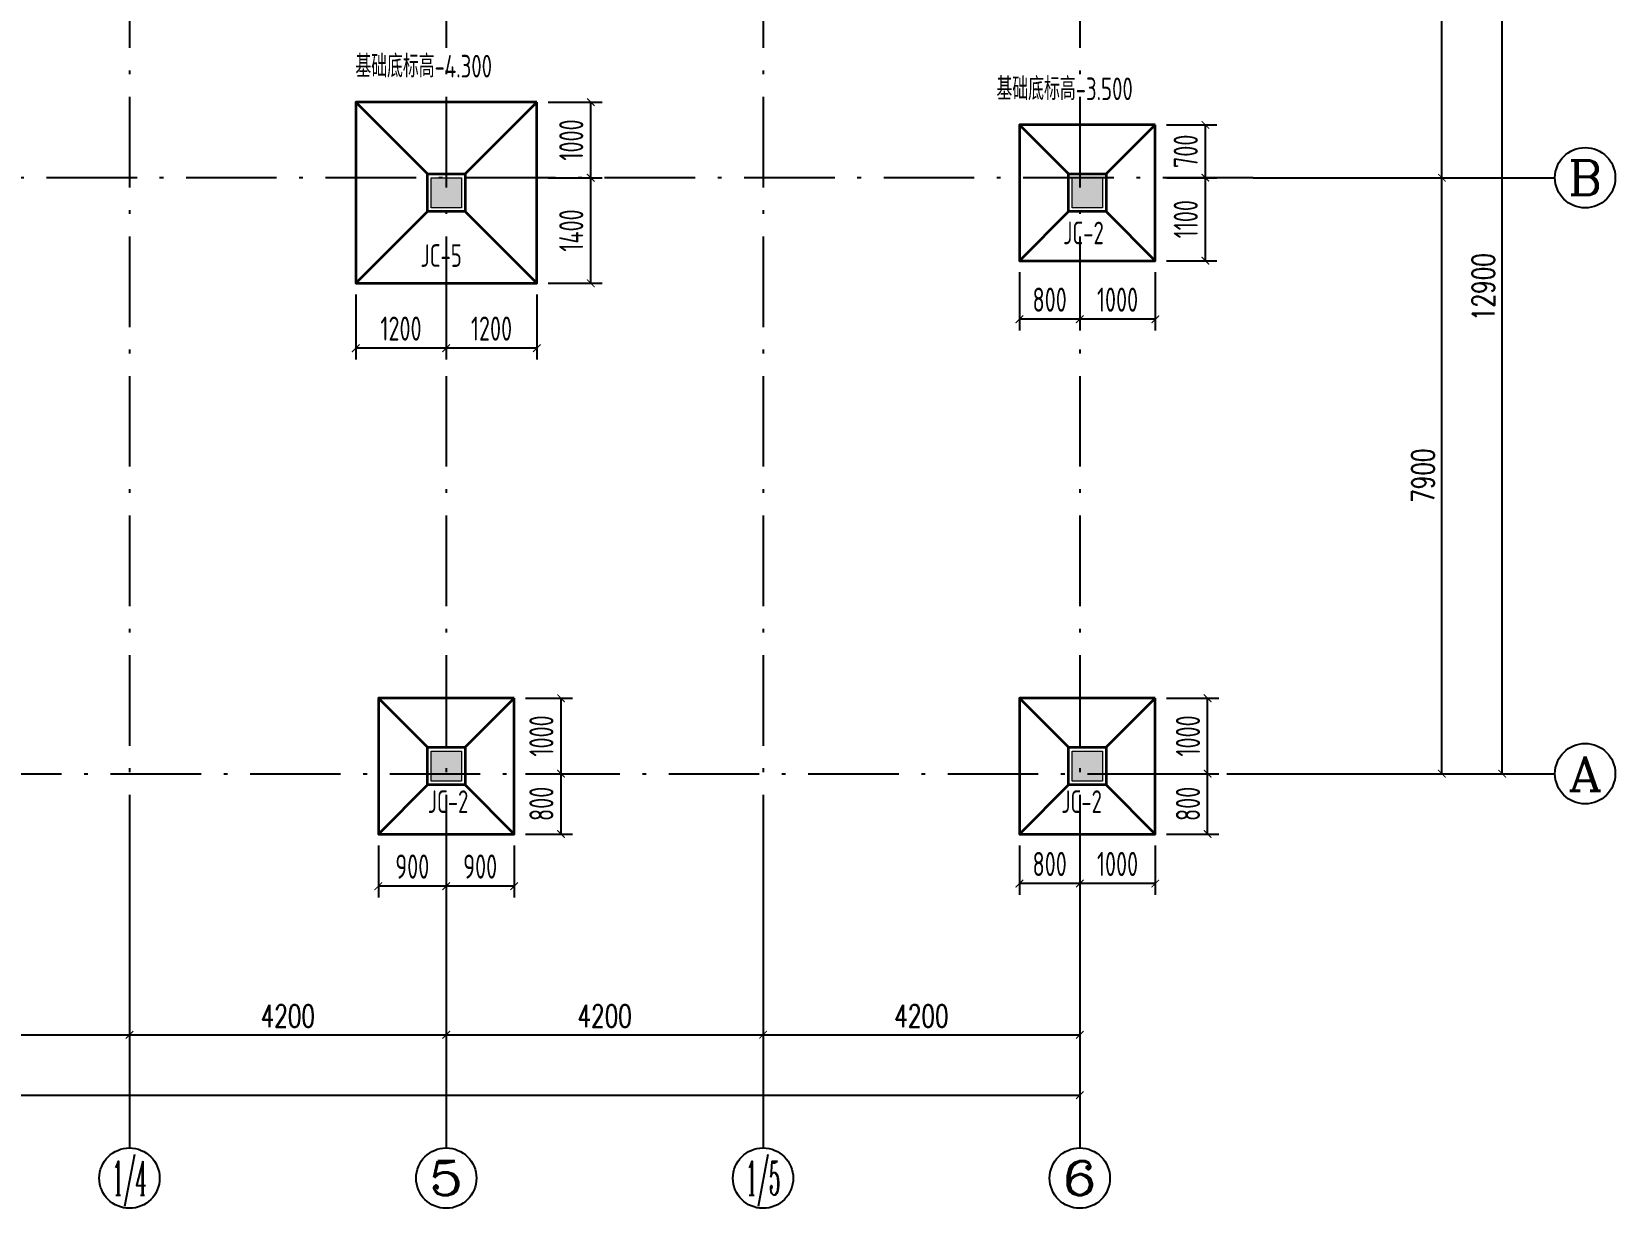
# Model space of a CAD drawing. Extents: x 169490 to 7584583, y -2399407 to 1374371.
# Drawn here: x 2585369 to 2606366, y 828028 to 843625 of the extents above; entities that cross this region are included whole.
import ezdxf
from ezdxf.enums import TextEntityAlignment as Align

# ---------------------------------------------------------------- set-up
doc = ezdxf.new("R2010")
doc.units = 0
doc.header["$LTSCALE"] = 100
doc.linetypes.add('D3轴线点划线', pattern=[18.5, 12, -3, 0.5, -3])
doc.layers.get('0').update_dxf_attribs({"linetype": 'CONTINUOUS'})
doc.layers.get('DEFPOINTS').update_dxf_attribs({"linetype": 'CONTINUOUS'})
for name, color, linetype in [('0P-标字', 7, 'CONTINUOUS'), ('AXIS', 3, 'CONTINUOUS'), ('AXIS_TEXT', 4, 'CONTINUOUS'), ('C-AXIS(轴号)', 3, 'CONTINUOUS'), ('C-AXIS-T(字)', 7, 'CONTINUOUS'), ('C-DOTE', 8, 'D3轴线点划线'), ('S-COLU-HATCH', 251, 'CONTINUOUS'), ('S-SLAB-DIM', 92, 'CONTINUOUS')]:
    doc.layers.add(name, color=color, linetype=linetype)
doc.layers.add('S-COLU-LINE1', color=6, linetype='CONTINUOUS', lineweight=18)
doc.layers.add('独基', color=110, linetype='CONTINUOUS', lineweight=35)
doc.styles.add('_TCH_AXIS', font='COMPLEX', dxfattribs={"bigfont": 'GBCBIG'})
doc.styles.add('_TCH_DIM_T3', font='SIMPLEX.shx', dxfattribs={"width": 0.705882, "bigfont": 'GBCBIG.shx'})
doc.styles.add('COMPLEX', font='COMPLEX')
doc.styles.add('TSSD_Dimension', font='Tssdeng.shx', dxfattribs={"width": 0.7, "bigfont": 'tssdchn.shx'})
doc.styles.add('X', font='tssdeng.shx', dxfattribs={"width": 0.7, "bigfont": 'hztxt.shx'})
doc.dimstyles.new('_TCH_ARCH&&100', dxfattribs={"dimtxt": 297.5, "dimasz": 100, "dimexe": 250, "dimexo": 300, "dimgap": 100, "dimtad": 1, "dimdec": 0, "dimzin": 0, "dimdsep": 46, "dimtxsty": '_TCH_DIM_T3', "dimblk": 'ARCHTICK', "dimcen": 0.09, "dimclrt": 7, "dimazin": 2, "dimtfac": 1, "dimtdec": 0, "dimtix": 1, "dimtmove": 2, "dimatfit": 3, "dimfxl": 1, "dimtolj": 1, "dimtzin": 0, "dimarcsym": 0})
doc.dimstyles.new('TSSD_100_100$0', dxfattribs={"dimtxt": 320, "dimasz": 100, "dimexe": 150, "dimexo": 150, "dimgap": 100, "dimtad": 1, "dimdec": 0, "dimzin": 0, "dimdsep": 46, "dimtxsty": 'TSSD_Dimension', "dimblk": 'ARCHTICK', "dimcen": 0, "dimclrt": 7, "dimadec": 1, "dimazin": 0, "dimtfac": 1, "dimtdec": 0, "dimtix": 1, "dimtmove": 2, "dimatfit": 3, "dimldrblk": '_TSDBK', "dimfxl": 1, "dimtolj": 1, "dimtzin": 0, "dimarcsym": 0})

# ---------------------------------------------------------------- blocks, each defined once
blk = doc.blocks.new('_ARCHTICK')
at = {"const_width": 0.15}
blk.add_lwpolyline([(-0.5, -0.5), (0.5, 0.5)], dxfattribs=at)
blk = doc.blocks.new('*D115')
at = {"layer": 'AXIS', "color": 0, "lineweight": -2, "transparency": 16777216}
for p, q in [((2557266, 832528), (2557266, 829278)), ((2599266, 832528), (2599266, 829278)), ((2557266, 829528), (2599266, 829528))]:
    blk.add_line(p, q, dxfattribs=at)
at = {"layer": 'DEFPOINTS', "color": 0, "transparency": 16777216}
for p in [(2557266, 832828), (2599266, 832828), (2599266, 829528)]:
    blk.add_point(p, dxfattribs=at)
at = {"layer": 'AXIS', "color": 0, "lineweight": -2, "transparency": 16777216, "xscale": 100, "yscale": 100, "zscale": 100, "rotation": 180}
blk.add_blockref('_ARCHTICK', (2557266, 829528), dxfattribs=at)
at = {"layer": 'AXIS', "color": 0, "lineweight": -2, "transparency": 16777216, "xscale": 100, "yscale": 100, "zscale": 100}
blk.add_blockref('_ARCHTICK', (2599266, 829528), dxfattribs=at)
at = {"layer": 'AXIS', "color": 7, "transparency": 16777216, "insert": (2578266, 829776), "char_height": 297.5, "attachment_point": 5, "style": '_TCH_DIM_T3'}
blk.add_mtext('\\A1;42000', dxfattribs=at)
blk = doc.blocks.new('*D122')
at = {"layer": 'AXIS', "color": 0, "lineweight": -2, "transparency": 16777216}
for p, q in [((2582466, 832528), (2582466, 830078)), ((2586666, 832528), (2586666, 830078)), ((2582466, 830328), (2586666, 830328))]:
    blk.add_line(p, q, dxfattribs=at)
at = {"layer": 'DEFPOINTS', "color": 0, "transparency": 16777216}
for p in [(2582466, 832828), (2586666, 832828), (2586666, 830328)]:
    blk.add_point(p, dxfattribs=at)
at = {"layer": 'AXIS', "color": 0, "lineweight": -2, "transparency": 16777216, "xscale": 100, "yscale": 100, "zscale": 100, "rotation": 180}
blk.add_blockref('_ARCHTICK', (2582466, 830328), dxfattribs=at)
at = {"layer": 'AXIS', "color": 0, "lineweight": -2, "transparency": 16777216, "xscale": 100, "yscale": 100, "zscale": 100}
blk.add_blockref('_ARCHTICK', (2586666, 830328), dxfattribs=at)
at = {"layer": 'AXIS', "color": 7, "transparency": 16777216, "insert": (2584566, 830576), "char_height": 297.5, "attachment_point": 5, "style": '_TCH_DIM_T3'}
blk.add_mtext('\\A1;4200', dxfattribs=at)
blk = doc.blocks.new('*D123')
at = {"layer": 'AXIS', "color": 0, "lineweight": -2, "transparency": 16777216}
for p, q in [((2586666, 832528), (2586666, 830078)), ((2590866, 832528), (2590866, 830078)), ((2586666, 830328), (2590866, 830328))]:
    blk.add_line(p, q, dxfattribs=at)
at = {"layer": 'DEFPOINTS', "color": 0, "transparency": 16777216}
for p in [(2586666, 832828), (2590866, 832828), (2590866, 830328)]:
    blk.add_point(p, dxfattribs=at)
at = {"layer": 'AXIS', "color": 0, "lineweight": -2, "transparency": 16777216, "xscale": 100, "yscale": 100, "zscale": 100, "rotation": 180}
blk.add_blockref('_ARCHTICK', (2586666, 830328), dxfattribs=at)
at = {"layer": 'AXIS', "color": 0, "lineweight": -2, "transparency": 16777216, "xscale": 100, "yscale": 100, "zscale": 100}
blk.add_blockref('_ARCHTICK', (2590866, 830328), dxfattribs=at)
at = {"layer": 'AXIS', "color": 7, "transparency": 16777216, "insert": (2588766, 830576), "char_height": 297.5, "attachment_point": 5, "style": '_TCH_DIM_T3'}
blk.add_mtext('\\A1;4200', dxfattribs=at)
blk = doc.blocks.new('*D124')
at = {"layer": 'AXIS', "color": 0, "lineweight": -2, "transparency": 16777216}
for p, q in [((2590866, 832528), (2590866, 830078)), ((2595066, 832528), (2595066, 830078)), ((2590866, 830328), (2595066, 830328))]:
    blk.add_line(p, q, dxfattribs=at)
at = {"layer": 'DEFPOINTS', "color": 0, "transparency": 16777216}
for p in [(2590866, 832828), (2595066, 832828), (2595066, 830328)]:
    blk.add_point(p, dxfattribs=at)
at = {"layer": 'AXIS', "color": 0, "lineweight": -2, "transparency": 16777216, "xscale": 100, "yscale": 100, "zscale": 100, "rotation": 180}
blk.add_blockref('_ARCHTICK', (2590866, 830328), dxfattribs=at)
at = {"layer": 'AXIS', "color": 0, "lineweight": -2, "transparency": 16777216, "xscale": 100, "yscale": 100, "zscale": 100}
blk.add_blockref('_ARCHTICK', (2595066, 830328), dxfattribs=at)
at = {"layer": 'AXIS', "color": 7, "transparency": 16777216, "insert": (2592966, 830576), "char_height": 297.5, "attachment_point": 5, "style": '_TCH_DIM_T3'}
blk.add_mtext('\\A1;4200', dxfattribs=at)
blk = doc.blocks.new('*D125')
at = {"layer": 'AXIS', "color": 0, "lineweight": -2, "transparency": 16777216}
for p, q in [((2595066, 832528), (2595066, 830078)), ((2599266, 832528), (2599266, 830078)), ((2595066, 830328), (2599266, 830328))]:
    blk.add_line(p, q, dxfattribs=at)
at = {"layer": 'DEFPOINTS', "color": 0, "transparency": 16777216}
for p in [(2595066, 832828), (2599266, 832828), (2599266, 830328)]:
    blk.add_point(p, dxfattribs=at)
at = {"layer": 'AXIS', "color": 0, "lineweight": -2, "transparency": 16777216, "xscale": 100, "yscale": 100, "zscale": 100, "rotation": 180}
blk.add_blockref('_ARCHTICK', (2595066, 830328), dxfattribs=at)
at = {"layer": 'AXIS', "color": 0, "lineweight": -2, "transparency": 16777216, "xscale": 100, "yscale": 100, "zscale": 100}
blk.add_blockref('_ARCHTICK', (2599266, 830328), dxfattribs=at)
at = {"layer": 'AXIS', "color": 7, "transparency": 16777216, "insert": (2597166, 830576), "char_height": 297.5, "attachment_point": 5, "style": '_TCH_DIM_T3'}
blk.add_mtext('\\A1;4200', dxfattribs=at)
blk = doc.blocks.new('*D126')
at = {"layer": 'AXIS', "color": 0, "lineweight": -2, "transparency": 16777216}
for p, q in [((2601866, 846689), (2605116, 846689)), ((2604866, 833789), (2604866, 846689)), ((2601866, 833789), (2605116, 833789))]:
    blk.add_line(p, q, dxfattribs=at)
at = {"layer": 'DEFPOINTS', "color": 0, "transparency": 16777216}
for p in [(2601566, 846689), (2604866, 846689), (2601566, 833789)]:
    blk.add_point(p, dxfattribs=at)
at = {"layer": 'AXIS', "color": 0, "lineweight": -2, "transparency": 16777216, "xscale": 100, "yscale": 100, "zscale": 100}
for p, rotation in [((2604866, 846689), 90), ((2604866, 833789), 270)]:
    blk.add_blockref('_ARCHTICK', p, dxfattribs=dict(at, rotation=rotation))
at = {"layer": 'AXIS', "color": 7, "transparency": 16777216, "insert": (2604617, 840239), "char_height": 297.5, "attachment_point": 5, "rotation": 90, "style": '_TCH_DIM_T3'}
blk.add_mtext('\\A1;12900', dxfattribs=at)
blk = doc.blocks.new('*D127')
at = {"layer": 'AXIS', "color": 0, "lineweight": -2, "transparency": 16777216}
for p, q in [((2601866, 846689), (2604316, 846689)), ((2604066, 841689), (2604066, 846689)), ((2601866, 841689), (2604316, 841689))]:
    blk.add_line(p, q, dxfattribs=at)
at = {"layer": 'DEFPOINTS', "color": 0, "transparency": 16777216}
for p in [(2601566, 846689), (2604066, 846689), (2601566, 841689)]:
    blk.add_point(p, dxfattribs=at)
at = {"layer": 'AXIS', "color": 0, "lineweight": -2, "transparency": 16777216, "xscale": 100, "yscale": 100, "zscale": 100}
for p, rotation in [((2604066, 846689), 90), ((2604066, 841689), 270)]:
    blk.add_blockref('_ARCHTICK', p, dxfattribs=dict(at, rotation=rotation))
at = {"layer": 'AXIS', "color": 7, "transparency": 16777216, "insert": (2603817, 844189), "char_height": 297.5, "attachment_point": 5, "rotation": 90, "style": '_TCH_DIM_T3'}
blk.add_mtext('\\A1;5000', dxfattribs=at)
blk = doc.blocks.new('*D128')
at = {"layer": 'AXIS', "color": 0, "lineweight": -2, "transparency": 16777216}
for p, q in [((2601866, 841689), (2604316, 841689)), ((2604066, 833789), (2604066, 841689)), ((2601866, 833789), (2604316, 833789))]:
    blk.add_line(p, q, dxfattribs=at)
at = {"layer": 'DEFPOINTS', "color": 0, "transparency": 16777216}
for p in [(2601566, 841689), (2604066, 841689), (2601566, 833789)]:
    blk.add_point(p, dxfattribs=at)
at = {"layer": 'AXIS', "color": 0, "lineweight": -2, "transparency": 16777216, "xscale": 100, "yscale": 100, "zscale": 100}
for p, rotation in [((2604066, 841689), 90), ((2604066, 833789), 270)]:
    blk.add_blockref('_ARCHTICK', p, dxfattribs=dict(at, rotation=rotation))
at = {"layer": 'AXIS', "color": 7, "transparency": 16777216, "insert": (2603817, 837739), "char_height": 297.5, "attachment_point": 5, "rotation": 90, "style": '_TCH_DIM_T3'}
blk.add_mtext('\\A1;7900', dxfattribs=at)
blk = doc.blocks.new('_AXISO')
blk.add_circle((0, 0), 0.5)
at = {"layer": 'AXIS_TEXT', "style": 'COMPLEX', "width": 1.041667}
blk.add_attdef('A', text='', height=0.56, dxfattribs=at).set_placement((-0.25, -0.28), (0.25, -0.28), align=Align.FIT)
blk = doc.blocks.new('*D172')
at = {"layer": 'DEFPOINTS', "color": 0, "ltscale": 10, "transparency": 16777216}
for p in [(2590866, 840289), (2592066, 840289), (2590866, 839429)]:
    blk.add_point(p, dxfattribs=at)
at = {"layer": 'S-SLAB-DIM', "color": 0, "lineweight": -2, "ltscale": 10, "transparency": 16777216}
for p, q in [((2590866, 840139), (2590866, 839279)), ((2592066, 840139), (2592066, 839279)), ((2592066, 839429), (2590866, 839429))]:
    blk.add_line(p, q, dxfattribs=at)
at = {"layer": 'S-SLAB-DIM', "color": 0, "lineweight": -2, "ltscale": 10, "transparency": 16777216, "xscale": 100, "yscale": 100, "zscale": 100, "rotation": 180}
blk.add_blockref('_ARCHTICK', (2590866, 839429), dxfattribs=at)
at = {"layer": 'S-SLAB-DIM', "color": 0, "lineweight": -2, "ltscale": 10, "transparency": 16777216, "xscale": 100, "yscale": 100, "zscale": 100}
blk.add_blockref('_ARCHTICK', (2592066, 839429), dxfattribs=at)
at = {"layer": 'S-SLAB-DIM', "color": 7, "ltscale": 10, "transparency": 16777216, "insert": (2591466, 839689), "char_height": 320, "attachment_point": 5, "style": 'TSSD_Dimension'}
blk.add_mtext('\\A1;1200', dxfattribs=at)
blk = doc.blocks.new('_TSDBK')
blk.add_line((-1, 0), (0, 0))
at = {"const_width": 0.5}
blk.add_lwpolyline([(-0.7, -0.7), (0.7, 0.7)], dxfattribs=at)
blk = doc.blocks.new('*D173')
at = {"layer": 'DEFPOINTS', "color": 0, "ltscale": 10, "transparency": 16777216}
for p in [(2592066, 841689), (2592783, 841689), (2592066, 840289)]:
    blk.add_point(p, dxfattribs=at)
at = {"layer": 'S-SLAB-DIM', "color": 0, "lineweight": -2, "ltscale": 10, "transparency": 16777216}
for p, q in [((2592216, 841689), (2592933, 841689)), ((2592783, 840289), (2592783, 841689)), ((2592216, 840289), (2592933, 840289))]:
    blk.add_line(p, q, dxfattribs=at)
at = {"layer": 'S-SLAB-DIM', "color": 0, "lineweight": -2, "ltscale": 10, "transparency": 16777216, "xscale": 100, "yscale": 100, "zscale": 100}
for p, rotation in [((2592783, 841689), 90), ((2592783, 840289), 270)]:
    blk.add_blockref('_ARCHTICK', p, dxfattribs=dict(at, rotation=rotation))
at = {"layer": 'S-SLAB-DIM', "color": 7, "ltscale": 10, "transparency": 16777216, "insert": (2592523, 840989), "char_height": 320, "attachment_point": 5, "rotation": 90, "style": 'TSSD_Dimension'}
blk.add_mtext('\\A1;1400', dxfattribs=at)
blk = doc.blocks.new('*D174')
at = {"layer": 'DEFPOINTS', "color": 0, "ltscale": 10, "transparency": 16777216}
for p in [(2592066, 842689), (2592783, 842689), (2592066, 841689)]:
    blk.add_point(p, dxfattribs=at)
at = {"layer": 'S-SLAB-DIM', "color": 0, "lineweight": -2, "ltscale": 10, "transparency": 16777216}
for p, q in [((2592216, 842689), (2592933, 842689)), ((2592783, 841689), (2592783, 842689)), ((2592216, 841689), (2592933, 841689))]:
    blk.add_line(p, q, dxfattribs=at)
at = {"layer": 'S-SLAB-DIM', "color": 0, "lineweight": -2, "ltscale": 10, "transparency": 16777216, "xscale": 100, "yscale": 100, "zscale": 100}
for p, rotation in [((2592783, 842689), 90), ((2592783, 841689), 270)]:
    blk.add_blockref('_ARCHTICK', p, dxfattribs=dict(at, rotation=rotation))
at = {"layer": 'S-SLAB-DIM', "color": 7, "ltscale": 10, "transparency": 16777216, "insert": (2592523, 842189), "char_height": 320, "attachment_point": 5, "rotation": 90, "style": 'TSSD_Dimension'}
blk.add_mtext('\\A1;1000', dxfattribs=at)
blk = doc.blocks.new('*D175')
at = {"layer": 'DEFPOINTS', "color": 0, "ltscale": 10, "transparency": 16777216}
for p in [(2589666, 840289), (2590866, 840289), (2589666, 839429)]:
    blk.add_point(p, dxfattribs=at)
at = {"layer": 'S-SLAB-DIM', "color": 0, "lineweight": -2, "ltscale": 10, "transparency": 16777216}
for p, q in [((2589666, 840139), (2589666, 839279)), ((2590866, 840139), (2590866, 839279)), ((2590866, 839429), (2589666, 839429))]:
    blk.add_line(p, q, dxfattribs=at)
at = {"layer": 'S-SLAB-DIM', "color": 0, "lineweight": -2, "ltscale": 10, "transparency": 16777216, "xscale": 100, "yscale": 100, "zscale": 100, "rotation": 180}
blk.add_blockref('_ARCHTICK', (2589666, 839429), dxfattribs=at)
at = {"layer": 'S-SLAB-DIM', "color": 0, "lineweight": -2, "ltscale": 10, "transparency": 16777216, "xscale": 100, "yscale": 100, "zscale": 100}
blk.add_blockref('_ARCHTICK', (2590866, 839429), dxfattribs=at)
at = {"layer": 'S-SLAB-DIM', "color": 7, "ltscale": 10, "transparency": 16777216, "insert": (2590266, 839689), "char_height": 320, "attachment_point": 5, "style": 'TSSD_Dimension'}
blk.add_mtext('\\A1;1200', dxfattribs=at)
blk = doc.blocks.new('*D176')
at = {"layer": 'DEFPOINTS', "color": 0, "ltscale": 10, "transparency": 16777216}
for p in [(2590866, 832989), (2591766, 832989), (2590866, 832298)]:
    blk.add_point(p, dxfattribs=at)
at = {"layer": 'S-SLAB-DIM', "color": 0, "lineweight": -2, "ltscale": 10, "transparency": 16777216}
for p, q in [((2590866, 832839), (2590866, 832148)), ((2591766, 832839), (2591766, 832148)), ((2591766, 832298), (2590866, 832298))]:
    blk.add_line(p, q, dxfattribs=at)
at = {"layer": 'S-SLAB-DIM', "color": 0, "lineweight": -2, "ltscale": 10, "transparency": 16777216, "xscale": 100, "yscale": 100, "zscale": 100, "rotation": 180}
blk.add_blockref('_ARCHTICK', (2590866, 832298), dxfattribs=at)
at = {"layer": 'S-SLAB-DIM', "color": 0, "lineweight": -2, "ltscale": 10, "transparency": 16777216, "xscale": 100, "yscale": 100, "zscale": 100}
blk.add_blockref('_ARCHTICK', (2591766, 832298), dxfattribs=at)
at = {"layer": 'S-SLAB-DIM', "color": 7, "ltscale": 10, "transparency": 16777216, "insert": (2591316, 832558), "char_height": 320, "attachment_point": 5, "style": 'TSSD_Dimension'}
blk.add_mtext('\\A1;900', dxfattribs=at)
blk = doc.blocks.new('*D177')
at = {"layer": 'DEFPOINTS', "color": 0, "ltscale": 10, "transparency": 16777216}
for p in [(2591766, 833789), (2592388, 833789), (2591766, 832989)]:
    blk.add_point(p, dxfattribs=at)
at = {"layer": 'S-SLAB-DIM', "color": 0, "lineweight": -2, "ltscale": 10, "transparency": 16777216}
for p, q in [((2591916, 833789), (2592538, 833789)), ((2592388, 832989), (2592388, 833789)), ((2591916, 832989), (2592538, 832989))]:
    blk.add_line(p, q, dxfattribs=at)
at = {"layer": 'S-SLAB-DIM', "color": 0, "lineweight": -2, "ltscale": 10, "transparency": 16777216, "xscale": 100, "yscale": 100, "zscale": 100}
for p, rotation in [((2592388, 833789), 90), ((2592388, 832989), 270)]:
    blk.add_blockref('_ARCHTICK', p, dxfattribs=dict(at, rotation=rotation))
at = {"layer": 'S-SLAB-DIM', "color": 7, "ltscale": 10, "transparency": 16777216, "insert": (2592128, 833389), "char_height": 320, "attachment_point": 5, "rotation": 90, "style": 'TSSD_Dimension'}
blk.add_mtext('\\A1;800', dxfattribs=at)
blk = doc.blocks.new('*D178')
at = {"layer": 'DEFPOINTS', "color": 0, "ltscale": 10, "transparency": 16777216}
for p in [(2591766, 834789), (2592388, 834789), (2591766, 833789)]:
    blk.add_point(p, dxfattribs=at)
at = {"layer": 'S-SLAB-DIM', "color": 0, "lineweight": -2, "ltscale": 10, "transparency": 16777216}
for p, q in [((2591916, 834789), (2592538, 834789)), ((2592388, 833789), (2592388, 834789)), ((2591916, 833789), (2592538, 833789))]:
    blk.add_line(p, q, dxfattribs=at)
at = {"layer": 'S-SLAB-DIM', "color": 0, "lineweight": -2, "ltscale": 10, "transparency": 16777216, "xscale": 100, "yscale": 100, "zscale": 100}
for p, rotation in [((2592388, 834789), 90), ((2592388, 833789), 270)]:
    blk.add_blockref('_ARCHTICK', p, dxfattribs=dict(at, rotation=rotation))
at = {"layer": 'S-SLAB-DIM', "color": 7, "ltscale": 10, "transparency": 16777216, "insert": (2592128, 834289), "char_height": 320, "attachment_point": 5, "rotation": 90, "style": 'TSSD_Dimension'}
blk.add_mtext('\\A1;1000', dxfattribs=at)
blk = doc.blocks.new('*D179')
at = {"layer": 'DEFPOINTS', "color": 0, "ltscale": 10, "transparency": 16777216}
for p in [(2589966, 832989), (2590866, 832989), (2589966, 832298)]:
    blk.add_point(p, dxfattribs=at)
at = {"layer": 'S-SLAB-DIM', "color": 0, "lineweight": -2, "ltscale": 10, "transparency": 16777216}
for p, q in [((2589966, 832839), (2589966, 832148)), ((2590866, 832839), (2590866, 832148)), ((2590866, 832298), (2589966, 832298))]:
    blk.add_line(p, q, dxfattribs=at)
at = {"layer": 'S-SLAB-DIM', "color": 0, "lineweight": -2, "ltscale": 10, "transparency": 16777216, "xscale": 100, "yscale": 100, "zscale": 100, "rotation": 180}
blk.add_blockref('_ARCHTICK', (2589966, 832298), dxfattribs=at)
at = {"layer": 'S-SLAB-DIM', "color": 0, "lineweight": -2, "ltscale": 10, "transparency": 16777216, "xscale": 100, "yscale": 100, "zscale": 100}
blk.add_blockref('_ARCHTICK', (2590866, 832298), dxfattribs=at)
at = {"layer": 'S-SLAB-DIM', "color": 7, "ltscale": 10, "transparency": 16777216, "insert": (2590416, 832558), "char_height": 320, "attachment_point": 5, "style": 'TSSD_Dimension'}
blk.add_mtext('\\A1;900', dxfattribs=at)
blk = doc.blocks.new('*D180')
at = {"layer": 'DEFPOINTS', "color": 0, "ltscale": 10, "transparency": 16777216}
for p in [(2599266, 832989), (2600266, 832989), (2599266, 832332)]:
    blk.add_point(p, dxfattribs=at)
at = {"layer": 'S-SLAB-DIM', "color": 0, "lineweight": -2, "ltscale": 10, "transparency": 16777216}
for p, q in [((2599266, 832839), (2599266, 832182)), ((2600266, 832839), (2600266, 832182)), ((2600266, 832332), (2599266, 832332))]:
    blk.add_line(p, q, dxfattribs=at)
at = {"layer": 'S-SLAB-DIM', "color": 0, "lineweight": -2, "ltscale": 10, "transparency": 16777216, "xscale": 100, "yscale": 100, "zscale": 100, "rotation": 180}
blk.add_blockref('_ARCHTICK', (2599266, 832332), dxfattribs=at)
at = {"layer": 'S-SLAB-DIM', "color": 0, "lineweight": -2, "ltscale": 10, "transparency": 16777216, "xscale": 100, "yscale": 100, "zscale": 100}
blk.add_blockref('_ARCHTICK', (2600266, 832332), dxfattribs=at)
at = {"layer": 'S-SLAB-DIM', "color": 7, "ltscale": 10, "transparency": 16777216, "insert": (2599766, 832592), "char_height": 320, "attachment_point": 5, "style": 'TSSD_Dimension'}
blk.add_mtext('\\A1;1000', dxfattribs=at)
blk = doc.blocks.new('*D181')
at = {"layer": 'DEFPOINTS', "color": 0, "ltscale": 10, "transparency": 16777216}
for p in [(2600266, 833789), (2600960, 833789), (2600266, 832989)]:
    blk.add_point(p, dxfattribs=at)
at = {"layer": 'S-SLAB-DIM', "color": 0, "lineweight": -2, "ltscale": 10, "transparency": 16777216}
for p, q in [((2600416, 833789), (2601110, 833789)), ((2600960, 832989), (2600960, 833789)), ((2600416, 832989), (2601110, 832989))]:
    blk.add_line(p, q, dxfattribs=at)
at = {"layer": 'S-SLAB-DIM', "color": 0, "lineweight": -2, "ltscale": 10, "transparency": 16777216, "xscale": 100, "yscale": 100, "zscale": 100}
for p, rotation in [((2600960, 833789), 90), ((2600960, 832989), 270)]:
    blk.add_blockref('_ARCHTICK', p, dxfattribs=dict(at, rotation=rotation))
at = {"layer": 'S-SLAB-DIM', "color": 7, "ltscale": 10, "transparency": 16777216, "insert": (2600700, 833389), "char_height": 320, "attachment_point": 5, "rotation": 90, "style": 'TSSD_Dimension'}
blk.add_mtext('\\A1;800', dxfattribs=at)
blk = doc.blocks.new('*D182')
at = {"layer": 'DEFPOINTS', "color": 0, "ltscale": 10, "transparency": 16777216}
for p in [(2598466, 832989), (2599266, 832989), (2598466, 832332)]:
    blk.add_point(p, dxfattribs=at)
at = {"layer": 'S-SLAB-DIM', "color": 0, "lineweight": -2, "ltscale": 10, "transparency": 16777216}
for p, q in [((2598466, 832839), (2598466, 832182)), ((2599266, 832839), (2599266, 832182)), ((2599266, 832332), (2598466, 832332))]:
    blk.add_line(p, q, dxfattribs=at)
at = {"layer": 'S-SLAB-DIM', "color": 0, "lineweight": -2, "ltscale": 10, "transparency": 16777216, "xscale": 100, "yscale": 100, "zscale": 100, "rotation": 180}
blk.add_blockref('_ARCHTICK', (2598466, 832332), dxfattribs=at)
at = {"layer": 'S-SLAB-DIM', "color": 0, "lineweight": -2, "ltscale": 10, "transparency": 16777216, "xscale": 100, "yscale": 100, "zscale": 100}
blk.add_blockref('_ARCHTICK', (2599266, 832332), dxfattribs=at)
at = {"layer": 'S-SLAB-DIM', "color": 7, "ltscale": 10, "transparency": 16777216, "insert": (2598866, 832592), "char_height": 320, "attachment_point": 5, "style": 'TSSD_Dimension'}
blk.add_mtext('\\A1;800', dxfattribs=at)
blk = doc.blocks.new('*D183')
at = {"layer": 'DEFPOINTS', "color": 0, "ltscale": 10, "transparency": 16777216}
for p in [(2600266, 834789), (2600960, 834789), (2600266, 833789)]:
    blk.add_point(p, dxfattribs=at)
at = {"layer": 'S-SLAB-DIM', "color": 0, "lineweight": -2, "ltscale": 10, "transparency": 16777216}
for p, q in [((2600416, 834789), (2601110, 834789)), ((2600960, 833789), (2600960, 834789)), ((2600416, 833789), (2601110, 833789))]:
    blk.add_line(p, q, dxfattribs=at)
at = {"layer": 'S-SLAB-DIM', "color": 0, "lineweight": -2, "ltscale": 10, "transparency": 16777216, "xscale": 100, "yscale": 100, "zscale": 100}
for p, rotation in [((2600960, 834789), 90), ((2600960, 833789), 270)]:
    blk.add_blockref('_ARCHTICK', p, dxfattribs=dict(at, rotation=rotation))
at = {"layer": 'S-SLAB-DIM', "color": 7, "ltscale": 10, "transparency": 16777216, "insert": (2600700, 834289), "char_height": 320, "attachment_point": 5, "rotation": 90, "style": 'TSSD_Dimension'}
blk.add_mtext('\\A1;1000', dxfattribs=at)
blk = doc.blocks.new('*D184')
at = {"layer": 'DEFPOINTS', "color": 0, "ltscale": 10, "transparency": 16777216}
for p in [(2599266, 840589), (2600266, 840589), (2599266, 839812)]:
    blk.add_point(p, dxfattribs=at)
at = {"layer": 'S-SLAB-DIM', "color": 0, "lineweight": -2, "ltscale": 10, "transparency": 16777216}
for p, q in [((2599266, 840439), (2599266, 839662)), ((2600266, 840439), (2600266, 839662)), ((2600266, 839812), (2599266, 839812))]:
    blk.add_line(p, q, dxfattribs=at)
at = {"layer": 'S-SLAB-DIM', "color": 0, "lineweight": -2, "ltscale": 10, "transparency": 16777216, "xscale": 100, "yscale": 100, "zscale": 100, "rotation": 180}
blk.add_blockref('_ARCHTICK', (2599266, 839812), dxfattribs=at)
at = {"layer": 'S-SLAB-DIM', "color": 0, "lineweight": -2, "ltscale": 10, "transparency": 16777216, "xscale": 100, "yscale": 100, "zscale": 100}
blk.add_blockref('_ARCHTICK', (2600266, 839812), dxfattribs=at)
at = {"layer": 'S-SLAB-DIM', "color": 7, "ltscale": 10, "transparency": 16777216, "insert": (2599766, 840072), "char_height": 320, "attachment_point": 5, "style": 'TSSD_Dimension'}
blk.add_mtext('\\A1;1000', dxfattribs=at)
blk = doc.blocks.new('*D185')
at = {"layer": 'DEFPOINTS', "color": 0, "ltscale": 10, "transparency": 16777216}
for p in [(2600266, 841689), (2600931, 841689), (2600266, 840589)]:
    blk.add_point(p, dxfattribs=at)
at = {"layer": 'S-SLAB-DIM', "color": 0, "lineweight": -2, "ltscale": 10, "transparency": 16777216}
for p, q in [((2600416, 841689), (2601081, 841689)), ((2600931, 840589), (2600931, 841689)), ((2600416, 840589), (2601081, 840589))]:
    blk.add_line(p, q, dxfattribs=at)
at = {"layer": 'S-SLAB-DIM', "color": 0, "lineweight": -2, "ltscale": 10, "transparency": 16777216, "xscale": 100, "yscale": 100, "zscale": 100}
for p, rotation in [((2600931, 841689), 90), ((2600931, 840589), 270)]:
    blk.add_blockref('_ARCHTICK', p, dxfattribs=dict(at, rotation=rotation))
at = {"layer": 'S-SLAB-DIM', "color": 7, "ltscale": 10, "transparency": 16777216, "insert": (2600671, 841139), "char_height": 320, "attachment_point": 5, "rotation": 90, "style": 'TSSD_Dimension'}
blk.add_mtext('\\A1;1100', dxfattribs=at)
blk = doc.blocks.new('*D186')
at = {"layer": 'DEFPOINTS', "color": 0, "ltscale": 10, "transparency": 16777216}
for p in [(2598466, 840589), (2599266, 840589), (2598466, 839812)]:
    blk.add_point(p, dxfattribs=at)
at = {"layer": 'S-SLAB-DIM', "color": 0, "lineweight": -2, "ltscale": 10, "transparency": 16777216}
for p, q in [((2598466, 840439), (2598466, 839662)), ((2599266, 840439), (2599266, 839662)), ((2599266, 839812), (2598466, 839812))]:
    blk.add_line(p, q, dxfattribs=at)
at = {"layer": 'S-SLAB-DIM', "color": 0, "lineweight": -2, "ltscale": 10, "transparency": 16777216, "xscale": 100, "yscale": 100, "zscale": 100, "rotation": 180}
blk.add_blockref('_ARCHTICK', (2598466, 839812), dxfattribs=at)
at = {"layer": 'S-SLAB-DIM', "color": 0, "lineweight": -2, "ltscale": 10, "transparency": 16777216, "xscale": 100, "yscale": 100, "zscale": 100}
blk.add_blockref('_ARCHTICK', (2599266, 839812), dxfattribs=at)
at = {"layer": 'S-SLAB-DIM', "color": 7, "ltscale": 10, "transparency": 16777216, "insert": (2598866, 840072), "char_height": 320, "attachment_point": 5, "style": 'TSSD_Dimension'}
blk.add_mtext('\\A1;800', dxfattribs=at)
blk = doc.blocks.new('*D187')
at = {"layer": 'DEFPOINTS', "color": 0, "ltscale": 10, "transparency": 16777216}
for p in [(2600266, 842389), (2600931, 842389), (2600266, 841689)]:
    blk.add_point(p, dxfattribs=at)
at = {"layer": 'S-SLAB-DIM', "color": 0, "lineweight": -2, "ltscale": 10, "transparency": 16777216}
for p, q in [((2600416, 842389), (2601081, 842389)), ((2600931, 841689), (2600931, 842389)), ((2600416, 841689), (2601081, 841689))]:
    blk.add_line(p, q, dxfattribs=at)
at = {"layer": 'S-SLAB-DIM', "color": 0, "lineweight": -2, "ltscale": 10, "transparency": 16777216, "xscale": 100, "yscale": 100, "zscale": 100}
for p, rotation in [((2600931, 842389), 90), ((2600931, 841689), 270)]:
    blk.add_blockref('_ARCHTICK', p, dxfattribs=dict(at, rotation=rotation))
at = {"layer": 'S-SLAB-DIM', "color": 7, "ltscale": 10, "transparency": 16777216, "insert": (2600671, 842039), "char_height": 320, "attachment_point": 5, "rotation": 90, "style": 'TSSD_Dimension'}
blk.add_mtext('\\A1;700', dxfattribs=at)

msp = doc.modelspace()

# ---------------------------------------------------------------- hatches: boundary and pattern name
at = {"layer": 'S-COLU-HATCH'}
h = msp.add_hatch(color=256, dxfattribs=at)
h.dxf.hatch_style = 1
h.paths.add_polyline_path([(2590666.1, 841689.1), (2591066.1, 841689.1), (2591066.1, 841289.1), (2590666.1, 841289.1)])
h = msp.add_hatch(color=256, dxfattribs=at)
h.dxf.hatch_style = 1
h.paths.add_polyline_path([(2599166.1, 841689.1), (2599566.1, 841689.1), (2599566.1, 841289.1), (2599166.1, 841289.1)])
h = msp.add_hatch(color=256, dxfattribs=at)
h.dxf.hatch_style = 1
h.paths.add_polyline_path([(2590666.1, 834089.1), (2591066.1, 834089.1), (2591066.1, 833689.1), (2590666.1, 833689.1)])
h = msp.add_hatch(color=256, dxfattribs=at)
h.dxf.hatch_style = 1
h.paths.add_polyline_path([(2599166.1, 834089.1), (2599566.1, 834089.1), (2599566.1, 833689.1), (2599166.1, 833689.1)])

# ---------------------------------------------------------------- linework, layer by layer
at = {"layer": 'C-AXIS(轴号)'}
for p, q in [((2601566.1, 841689.1), (2605566.1, 841689.1)), ((2601566.1, 833789.1), (2605566.1, 833789.1)), ((2586666.1, 832827.6), (2586666.1, 828827.6)), ((2590866.1, 832827.6), (2590866.1, 828827.6)), ((2595066.1, 832827.6), (2595066.1, 828827.6)), ((2599266.1, 832827.6), (2599266.1, 828827.6))]:
    msp.add_line(p, q, dxfattribs=at)
at = {"layer": 'C-DOTE'}
for p, q in [((2586666.1, 848310), (2586666.1, 832827.6)), ((2590866.1, 848310), (2590866.1, 832827.6)), ((2595066.1, 848310), (2595066.1, 832827.6)), ((2599266.1, 848310), (2599266.1, 832827.6)), ((2601566.1, 841689.1), (2554966.1, 841689.1)), ((2554966.1, 833789.1), (2601566.1, 833789.1))]:
    msp.add_line(p, q, dxfattribs=at)
at = {"layer": 'S-COLU-LINE1'}
for points in [[(2590666.1, 841689.1), (2591066.1, 841689.1), (2591066.1, 841289.1), (2590666.1, 841289.1)], [(2599166.1, 841689.1), (2599566.1, 841689.1), (2599566.1, 841289.1), (2599166.1, 841289.1)], [(2590666.1, 834089.1), (2591066.1, 834089.1), (2591066.1, 833689.1), (2590666.1, 833689.1)], [(2599166.1, 834089.1), (2599566.1, 834089.1), (2599566.1, 833689.1), (2599166.1, 833689.1)]]:
    msp.add_lwpolyline(points, close=True, dxfattribs=at)
at = {"layer": '独基'}
for p, q in [((2590616.1, 841739.1), (2589666.1, 842689.1)), ((2592066.1, 842689.1), (2591116.1, 841739.1)), ((2599116.1, 841739.1), (2598466.1, 842389.1)), ((2599616.1, 841739.1), (2600266.1, 842389.1)), ((2590616.1, 841239.1), (2589666.1, 840289.1)), ((2592066.1, 840289.1), (2591116.1, 841239.1)), ((2599116.1, 841239.1), (2598466.1, 840589.1)), ((2599616.1, 841239.1), (2600266.1, 840589.1)), ((2590616.1, 834139.1), (2589966.1, 834789.1)), ((2591116.1, 834139.1), (2591766.1, 834789.1)), ((2599116.1, 834139.1), (2598466.1, 834789.1)), ((2599616.1, 834139.1), (2600266.1, 834789.1)), ((2590616.1, 833639.1), (2589966.1, 832989.1)), ((2591116.1, 833639.1), (2591766.1, 832989.1)), ((2599116.1, 833639.1), (2598466.1, 832989.1)), ((2599616.1, 833639.1), (2600266.1, 832989.1))]:
    msp.add_line(p, q, dxfattribs=at)
for points in [[(2592066.1, 842689.1), (2589666.1, 842689.1), (2589666.1, 840289.1), (2592066.1, 840289.1)], [(2600266.1, 842389.1), (2598466.1, 842389.1), (2598466.1, 840589.1), (2600266.1, 840589.1)], [(2590616.1, 841739.1), (2591116.1, 841739.1), (2591116.1, 841239.1), (2590616.1, 841239.1)], [(2599116.1, 841739.1), (2599616.1, 841739.1), (2599616.1, 841239.1), (2599116.1, 841239.1)], [(2591766.1, 834789.1), (2589966.1, 834789.1), (2589966.1, 832989.1), (2591766.1, 832989.1)], [(2600266.1, 834789.1), (2598466.1, 834789.1), (2598466.1, 832989.1), (2600266.1, 832989.1)], [(2590616.1, 834139.1), (2591116.1, 834139.1), (2591116.1, 833639.1), (2590616.1, 833639.1)], [(2599116.1, 834139.1), (2599616.1, 834139.1), (2599616.1, 833639.1), (2599116.1, 833639.1)]]:
    msp.add_lwpolyline(points, close=True, dxfattribs=at)

# ---------------------------------------------------------------- block references
at = {"layer": 'C-AXIS(轴号)'}
ref = msp.add_blockref('_AXISO', (2605966.1, 841689.1), dxfattribs=dict(at, xscale=800, yscale=800, zscale=800))
ref.add_attrib('A', 'B', dxfattribs={"layer": 'C-AXIS-T(字)', "height": 452.5, "style": '_TCH_AXIS', "width": 1.235294}).set_placement((2605739.8, 841462.8), (2606192.4, 841462.8), align=Align.FIT)
ref = msp.add_blockref('_AXISO', (2605966.1, 833789.1), dxfattribs=dict(at, xscale=800, yscale=800, zscale=800))
ref.add_attrib('A', 'A', dxfattribs={"layer": 'C-AXIS-T(字)', "height": 452.5, "style": '_TCH_AXIS', "width": 1.166667}).set_placement((2605739.8, 833562.8), (2606192.4, 833562.8), align=Align.FIT)
ref = msp.add_blockref('_AXISO', (2586666.1, 828427.6), dxfattribs=dict(at, xscale=800, yscale=800, zscale=800))
ref.add_attrib('A', '1/4', dxfattribs={"layer": 'C-AXIS-T(字)', "height": 452.55, "style": '_TCH_AXIS', "width": 0.396226}).set_placement((2586439.8, 828201.3), (2586892.4, 828201.3), align=Align.FIT)
ref = msp.add_blockref('_AXISO', (2590866.1, 828427.6), dxfattribs=dict(at, xscale=800, yscale=800, zscale=800))
ref.add_attrib('A', '5', dxfattribs={"layer": 'C-AXIS-T(字)', "height": 452.5, "style": '_TCH_AXIS', "width": 1.5}).set_placement((2590639.8, 828201.3), (2591092.4, 828201.3), align=Align.FIT)
ref = msp.add_blockref('_AXISO', (2595066.1, 828427.6), dxfattribs=dict(at, xscale=800, yscale=800, zscale=800))
ref.add_attrib('A', '1/5', dxfattribs={"layer": 'C-AXIS-T(字)', "height": 452.55, "style": '_TCH_AXIS', "width": 0.411765}).set_placement((2594839.8, 828201.3), (2595292.4, 828201.3), align=Align.FIT)
ref = msp.add_blockref('_AXISO', (2599266.1, 828427.6), dxfattribs=dict(at, xscale=800, yscale=800, zscale=800))
ref.add_attrib('A', '6', dxfattribs={"layer": 'C-AXIS-T(字)', "height": 452.5, "style": '_TCH_AXIS', "width": 1.5}).set_placement((2599039.8, 828201.3), (2599492.4, 828201.3), align=Align.FIT)

# ---------------------------------------------------------------- texts
at = {"layer": '0P-标字', "color": 80, "linetype": 'Continuous', "style": 'X', "width": 0.7}
for s, p in [('基础底标高-4.300', (2589661.6, 842927.2, 3300)), ('基础底标高-3.500', (2598161.6, 842627.2, 3300)), ('JC-2', (2599045.8, 840717.2, 1800)), ('JC-5', (2590524.6, 840417.2, 1800)), ('JC-2', (2590620.8, 833178.7, -2400)), ('JC-2', (2599020.8, 833178.7, 300))]:
    msp.add_text(s, height=300, dxfattribs=at).set_placement(p, align=Align.BOTTOM_LEFT)

# ---------------------------------------------------------------- dimensions: what is measured, and where the dimension line sits
at = {"layer": 'AXIS'}
for p1, p2, distance, picture, middle in [((2601566.1, 833789.1), (2601566.1, 846689.1), -3300, '*D126', (2604617.4, 840239.1)), ((2601566.1, 841689.1), (2601566.1, 846689.1), -2500, '*D127', (2603817.4, 844189.1)), ((2601566.1, 833789.1), (2601566.1, 841689.1), -2500, '*D128', (2603817.4, 837739.1)), ((2557266.1, 832827.6), (2599266.1, 832827.6), -3300, '*D115', (2578266.1, 829776.3)), ((2582466.1, 832827.6), (2586666.1, 832827.6), -2500, '*D122', (2584566.1, 830576.3)), ((2586666.1, 832827.6), (2590866.1, 832827.6), -2500, '*D123', (2588766.1, 830576.3)), ((2590866.1, 832827.6), (2595066.1, 832827.6), -2500, '*D124', (2592966.1, 830576.3)), ((2595066.1, 832827.6), (2599266.1, 832827.6), -2500, '*D125', (2597166.1, 830576.3))]:
    dim = msp.add_aligned_dim(p1=p1, p2=p2, distance=distance, dimstyle='_TCH_ARCH&&100', dxfattribs=at)
    dim.commit()
    dim.dimension.update_dxf_attribs({"geometry": picture, "text_midpoint": middle})
at = {"layer": 'S-SLAB-DIM', "ltscale": 10}
for base, p1, p2, picture, middle in [((2592782.6, 842689.1), (2592066.1, 841689.1), (2592066.1, 842689.1), '*D174', (2592522.6, 842189.1)), ((2600930.8, 842389.1), (2600266.1, 841689.1), (2600266.1, 842389.1), '*D187', (2600670.8, 842039.1)), ((2592782.6, 841689.1), (2592066.1, 840289.1), (2592066.1, 841689.1), '*D173', (2592522.6, 840989.1)), ((2600930.8, 841689.1), (2600266.1, 840589.1), (2600266.1, 841689.1), '*D185', (2600670.8, 841139.1)), ((2592387.8, 834789.1), (2591766.1, 833789.1), (2591766.1, 834789.1), '*D178', (2592127.8, 834289.1)), ((2600960.5, 834789.1), (2600266.1, 833789.1), (2600266.1, 834789.1), '*D183', (2600700.5, 834289.1)), ((2592387.8, 833789.1), (2591766.1, 832989.1), (2591766.1, 833789.1), '*D177', (2592127.8, 833389.1)), ((2600960.5, 833789.1), (2600266.1, 832989.1), (2600266.1, 833789.1), '*D181', (2600700.5, 833389.1))]:
    dim = msp.add_linear_dim(base=base, p1=p1, p2=p2, angle=90, dimstyle='TSSD_100_100$0', dxfattribs=at)
    dim.commit()
    dim.dimension.update_dxf_attribs({"geometry": picture, "text_midpoint": middle})
for base, p1, p2, picture, middle in [((2598466.1, 839812.4), (2599266.1, 840589.1), (2598466.1, 840589.1), '*D186', (2598866.1, 840072.4)), ((2599266.1, 839812.4), (2600266.1, 840589.1), (2599266.1, 840589.1), '*D184', (2599766.1, 840072.4)), ((2589666.1, 839428.7), (2590866.1, 840289.1), (2589666.1, 840289.1), '*D175', (2590266.1, 839688.7)), ((2590866.1, 839428.7), (2592066.1, 840289.1), (2590866.1, 840289.1), '*D172', (2591466.1, 839688.7)), ((2589966.1, 832297.8), (2590866.1, 832989.1), (2589966.1, 832989.1), '*D179', (2590416.1, 832557.8)), ((2590866.1, 832297.8), (2591766.1, 832989.1), (2590866.1, 832989.1), '*D176', (2591316.1, 832557.8)), ((2598466.1, 832331.5), (2599266.1, 832989.1), (2598466.1, 832989.1), '*D182', (2598866.1, 832591.5)), ((2599266.1, 832331.5), (2600266.1, 832989.1), (2599266.1, 832989.1), '*D180', (2599766.1, 832591.5))]:
    dim = msp.add_linear_dim(base=base, p1=p1, p2=p2, dimstyle='TSSD_100_100$0', dxfattribs=at)
    dim.commit()
    dim.dimension.update_dxf_attribs({"geometry": picture, "text_midpoint": middle})

doc.saveas('drawing.dxf')
